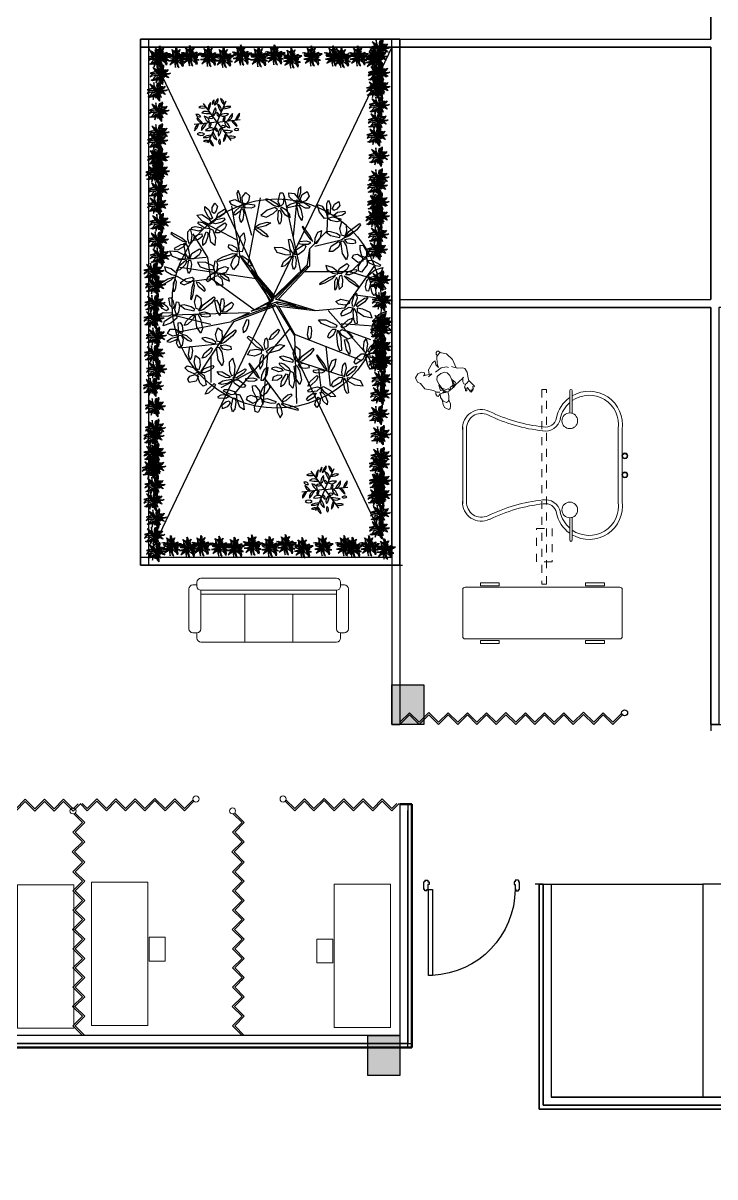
# Model space of a CAD drawing. Header units: millimetres. Extents: x 2508 to 2607, y 837 to 997.
# Drawn here: x 2580.1 to 2588.77, y 938.03 to 952.51 of the extents above; entities that cross this region are included whole.
import ezdxf

# ---------------------------------------------------------------- set-up
doc = ezdxf.new("R2010")
doc.units = ezdxf.units.MM
doc.linetypes.add('LÍNEAS_OCULTAS2', pattern=[4.7625, 3.175, -1.5875])
for name, color, linetype, lineweight in [('MOBILIARIO', 181, 'Continuous', 9), ('PAREDES', 7, 'Continuous', 50), ('PERSONAS', 151, 'Continuous', 0)]:
    doc.layers.add(name, color=color, linetype=linetype, lineweight=lineweight)
doc.layers.add('PUERT', color=20, linetype='Continuous')
doc.layers.add('VENTANA', color=5, linetype='Continuous')

# ---------------------------------------------------------------- blocks, each defined once
blk = doc.blocks.new('iiiiip')
at = {"color": 7, "ltscale": 0.8}
for p, q in [((1993.692, 1433.782), (1993.802, 1433.672)), ((1993.71, 1433.792), (1993.83, 1433.672)), ((1993.682, 1433.552), (1993.802, 1433.672)), ((1993.71, 1433.552), (1993.83, 1433.672)), ((1993.674, 1433.304), (1993.802, 1433.432)), ((1993.682, 1433.552), (1993.802, 1433.432)), ((1993.703, 1433.304), (1993.83, 1433.432)), ((1993.71, 1433.552), (1993.83, 1433.432)), ((1993.674, 1433.304), (1993.802, 1433.176)), ((1993.703, 1433.304), (1993.83, 1433.176)), ((1993.682, 1433.056), (1993.802, 1433.176)), ((1993.71, 1433.056), (1993.83, 1433.176)), ((1993.682, 1433.056), (1993.802, 1432.936)), ((1993.71, 1433.056), (1993.83, 1432.936)), ((1993.682, 1432.815), (1993.802, 1432.936)), ((1993.71, 1432.815), (1993.83, 1432.936)), ((1993.682, 1432.815), (1993.802, 1432.695)), ((1993.682, 1432.575), (1993.802, 1432.695)), ((1993.71, 1432.815), (1993.83, 1432.695)), ((1993.71, 1432.575), (1993.83, 1432.695)), ((1993.682, 1432.575), (1993.802, 1432.455)), ((1993.71, 1432.575), (1993.83, 1432.455)), ((1993.679, 1432.332), (1993.802, 1432.455)), ((1993.707, 1432.332), (1993.83, 1432.455)), ((1993.679, 1432.332), (1993.802, 1432.209)), ((1993.707, 1432.332), (1993.83, 1432.209)), ((1993.682, 1432.089), (1993.802, 1432.209)), ((1993.71, 1432.089), (1993.83, 1432.209)), ((1993.682, 1432.089), (1993.802, 1431.968)), ((1993.682, 1431.848), (1993.802, 1431.968)), ((1993.71, 1432.089), (1993.83, 1431.968)), ((1993.71, 1431.848), (1993.83, 1431.968)), ((1993.682, 1431.848), (1993.802, 1431.728)), ((1993.71, 1431.848), (1993.83, 1431.728)), ((1993.682, 1431.608), (1993.802, 1431.728)), ((1993.71, 1431.608), (1993.83, 1431.728)), ((1993.773, 1431.699), (1993.802, 1431.728)), ((1993.794, 1431.691), (1993.83, 1431.728)), ((1993.682, 1431.608), (1993.802, 1431.488)), ((1993.71, 1431.608), (1993.83, 1431.488)), ((1993.679, 1431.365), (1993.802, 1431.488)), ((1993.707, 1431.365), (1993.83, 1431.488)), ((1993.679, 1431.365), (1993.802, 1431.242)), ((1993.682, 1431.122), (1993.802, 1431.242)), ((1993.707, 1431.365), (1993.83, 1431.242)), ((1993.71, 1431.122), (1993.83, 1431.242)), ((1993.682, 1431.122), (1993.802, 1431.001)), ((1993.71, 1431.122), (1993.83, 1431.001))]:
    blk.add_line(p, q, dxfattribs=at)
at = {"color": 7}
blk.add_circle((1993.683, 1433.819), 0.038, dxfattribs=at)
blk = doc.blocks.new('_LEAF1', base_point=(58.757, 29.333))
for p, q in [((58.514, 29.393), (58.666, 29.575)), ((58.666, 29.575), (58.939, 29.485)), ((58.939, 29.485), (58.939, 29.303)), ((58.606, 29.211), (58.514, 29.393)), ((58.817, 29.181), (58.606, 29.211)), ((58.939, 29.303), (58.817, 29.181))]:
    blk.add_line(p, q)
blk = doc.blocks.new('_H1', base_point=(54.696, 32.029))
for p, xscale, yscale, zscale, rotation in [((54.545, 32.393), -0.3940586972083011, 1.696902842596515, 0.3940586972083011, 11.88359707230165), ((54.937, 32.274), 0.9393259642756036, 1.696902842596522, 0.9393259642756036, 348.2808948833992), ((54.394, 32.029), 1.727443358692213, 0.9103097157403468, 1.727443358692213, 343.6738936354017), ((54.455, 31.635), -1.545687603003117, -0.485702163767499, 1.545687603003117, 43.07492863925732)]:
    blk.add_blockref('_LEAF1', p, dxfattribs=dict(xscale=xscale, yscale=yscale, zscale=zscale, rotation=rotation))
at = {"xscale": 1.515140417173015, "yscale": 0.6369113279592753, "zscale": 1.515140417173015}
blk.add_blockref('_LEAF1', (55.151, 31.878), dxfattribs=at)
blk = doc.blocks.new('_H4', base_point=(59.999, 32.878))
for p, xscale, yscale, zscale, rotation in [((60.06, 33.272), 1.878651928551214, 0.575816716164617, 1.878651928551214, 273.0367053314555), ((59.787, 33.001), 0.6964758369263038, 2.485023334747559, 0.6964758369263038, 30.70465610075785), ((60.483, 33.334), 0.636908824557608, 1.484599066610102, 0.636908824557608, 320.5535637719418), ((60.757, 32.939), 1.544160243711609, 0.6063640220619462, 1.544160243711609, 15.14254921127523), ((60.453, 32.605), 1.727443358692213, 0.6063640220619462, 1.727443358692213, 352.5500074369253)]:
    blk.add_blockref('_LEAF1', p, dxfattribs=dict(xscale=xscale, yscale=yscale, zscale=zscale, rotation=rotation))
blk = doc.blocks.new('_H5', base_point=(62.272, 31.394))
for p, xscale, yscale, zscale, rotation in [((61.817, 31.667), -1.93821894091991, 0.5452694102672915, 1.93821894091991, 161.5649836159353), ((62.365, 31.878), 0.8782315926153998, 2.121510394569366, 0.8782315926153998, 2.027330662343098), ((62.938, 31.878), 2.788958066288231, 0.575816716164617, 2.788958066288231, 41.2051949766964), ((62.424, 30.82), 2.575127765477518, 0.7881204921510374, 2.575127765477518, 103.2233358614235), ((62.817, 31.241), 0.5758144528974043, -1.696902842596522, 0.5758144528974043, 262.2070746669012)]:
    blk.add_blockref('_LEAF1', p, dxfattribs=dict(xscale=xscale, yscale=yscale, zscale=zscale, rotation=rotation))
blk = doc.blocks.new('_H2', base_point=(55.878, 33.03))
for p, xscale, yscale, zscale, rotation in [((55.484, 33.544), -2.423919195618517, 0.3329656342808676, 2.423919195618517, 304.6162862887426), ((56.091, 33.242), -0.6369088245576009, 2.090963088672041, 0.6369088245576009, 336.0195606201025)]:
    blk.add_blockref('_LEAF1', p, dxfattribs=dict(xscale=xscale, yscale=yscale, zscale=zscale, rotation=rotation))
at = {"xscale": -1.637329160493415, "yscale": 0.455154857870177, "zscale": 1.637329160493415}
blk.add_blockref('_LEAF1', (55.333, 32.969), dxfattribs=at)
blk = doc.blocks.new('_H6', base_point=(66.06, 31.576))
for p, xscale, yscale, zscale, rotation in [((65.998, 32.15), -0.7881173944166022, 2.57666525243954, 0.7881173944166022, 2.457547795809369), ((65.545, 31.788), 1.878651928551221, 0.5452694102672915, 1.878651928551221, 336.2489556574871), ((66.484, 31.878), 2.089427510778918, 0.5147221043699588, 2.089427510778918, 35.45160265640038), ((65.664, 31.394), -1.817557556891011, -0.5452694102672879, 1.817557556891011, 195.3712707835825), ((66.423, 31.272), 1.848104742721105, 0.8186677980483665, 1.848104742721105, 330.9234899051576)]:
    blk.add_blockref('_LEAF1', p, dxfattribs=dict(xscale=xscale, yscale=yscale, zscale=zscale, rotation=rotation))
blk = doc.blocks.new('_H3', base_point=(57.908, 33.15))
for p, xscale, yscale, zscale, rotation in [((57.878, 33.605), 0.7575702085865075, 2.121510394569363, 0.7575702085865075, 5.479650948518734), ((57.453, 33.301), 0.7575702085865075, 2.060415782774719, 0.7575702085865075, 246.1270025360199), ((57.575, 32.814), 1.484593231342913, 1.061518879932116, 1.484593231342913, 203.1850851585156), ((58.091, 32.695), 1.968766126750012, 1.000424268137465, 1.968766126750012, 291.9583774400813), ((58.484, 33.303), 1.878651928551214, 0.575816716164617, 1.878651928551214, 26.31077704539229)]:
    blk.add_blockref('_LEAF1', p, dxfattribs=dict(xscale=xscale, yscale=yscale, zscale=zscale, rotation=rotation))
blk = doc.blocks.new('arbol')
for p, q in [((2075.142, 1384.549), (2075.53, 1386.6)), ((2076.783, 1384.303), (2076.259, 1386.682)), ((2076.556, 1385.397), (2076.669, 1386.546)), ((2074.891, 1384.768), (2074.641, 1386.354)), ((2075.256, 1385.424), (2074.96, 1386.491)), ((2077.601, 1385.568), (2077.627, 1386.245)), ((2074.777, 1385.287), (2073.797, 1385.807)), ((2073.888, 1384.74), (2073.433, 1385.479)), ((2077.059, 1385.026), (2077.601, 1385.568)), ((2078.037, 1385.287), (2078.425, 1385.561)), ((2077.217, 1385.096), (2078.037, 1385.287)), ((2073.843, 1384.74), (2072.954, 1384.658)), ((2073.98, 1384.084), (2073.888, 1384.74)), ((2075.849, 1383.4), (2074.891, 1384.795)), ((2074.891, 1384.795), (2075.969, 1383.528)), ((2076.989, 1384.521), (2077.059, 1385.026)), ((2077.059, 1384.483), (2077.059, 1385.026)), ((2078.311, 1384.275), (2078.903, 1384.877)), ((2075.393, 1384.084), (2072.954, 1384.439)), ((2075.969, 1383.528), (2076.989, 1384.521)), ((2077.009, 1384.483), (2075.974, 1383.497)), ((2075.991, 1383.448), (2077.009, 1384.483)), ((2076.082, 1383.45), (2077.059, 1384.483)), ((2078.151, 1383.181), (2079.063, 1384.467)), ((2073.25, 1383.974), (2072.863, 1384.193)), ((2074.002, 1384.084), (2073.25, 1383.974)), ((2075.325, 1383.115), (2074.002, 1384.084)), ((2075.974, 1383.497), (2075.234, 1384.351)), ((2075.234, 1384.351), (2075.924, 1383.399)), ((2076.897, 1384.303), (2078.288, 1384.303)), ((2078.288, 1384.303), (2079.2, 1384.029)), ((2075.924, 1383.399), (2075.694, 1383.793)), ((2075.694, 1383.793), (2075.941, 1383.448)), ((2075.234, 1383.07), (2075.892, 1383.382)), ((2075.325, 1383.115), (2075.849, 1383.4)), ((2075.892, 1383.382), (2075.727, 1383.25)), ((2075.727, 1383.25), (2075.991, 1383.349)), ((2076.631, 1383.25), (2075.991, 1383.448)), ((2075.991, 1383.349), (2076.073, 1383.299)), ((2076.976, 1383.135), (2076.023, 1383.366)), ((2076.023, 1383.366), (2076.631, 1383.25)), ((2076.073, 1383.299), (2076.976, 1383.135)), ((2076.082, 1383.45), (2077.239, 1383.099)), ((2078.402, 1383.591), (2079.245, 1383.482)), ((2072.749, 1382.962), (2075.19, 1383.037)), ((2073.98, 1382.661), (2072.749, 1382.962)), ((2074.641, 1382.771), (2075.19, 1383.037)), ((2076.018, 1383.24), (2074.691, 1382.743)), ((2074.742, 1382.823), (2075.991, 1383.284)), ((2075.991, 1383.284), (2075.234, 1383.07)), ((2076.018, 1383.24), (2077.217, 1383.099)), ((2076.018, 1383.24), (2076.578, 1382.306)), ((2076.073, 1383.25), (2076.599, 1382.33)), ((2077.239, 1383.099), (2078.151, 1383.181)), ((2077.627, 1383.099), (2078.812, 1381.759)), ((2074.641, 1382.743), (2072.931, 1382.415)), ((2074.691, 1382.743), (2073.661, 1381.184)), ((2078.037, 1382.689), (2079.177, 1382.607)), ((2076.438, 1382.533), (2074.709, 1380.5)), ((2076.578, 1382.36), (2078.675, 1381.54)), ((2076.578, 1382.306), (2076.647, 1380.199)), ((2078.174, 1382.47), (2078.949, 1382.196)), ((2074.299, 1382.06), (2073.022, 1381.923)), ((2077.558, 1381.977), (2077.695, 1380.747)), ((2073.98, 1381.649), (2073.98, 1380.856)), ((2075.748, 1381.731), (2075.598, 1380.172)), ((2076.601, 1381.54), (2078.151, 1381.047)), ((2075.325, 1381.239), (2074.299, 1380.692)), ((2077.331, 1381.266), (2077.422, 1380.528)), ((2075.674, 1380.962), (2076.236, 1380.199))]:
    blk.add_line(p, q)
blk.add_circle((2076.033, 1383.313), 3.254)
for name, p, xscale, yscale, zscale, rotation in [('_H1', (2076.713, 1386.521), 0.5423317203148594, 0.5423317203148594, 0.5423317203148594, 335.9995910641885), ('_H4', (2073.969, 1385.897), 0.5423317203147217, 0.5423317203147217, 0.5423317203147217, 25.99880797570876), ('_H6', (2076.122, 1386.323), 0.5423317203145205, 0.5423317203145205, 0.5423317203145205, 114.453758730451), ('_LEAF1', (2074.958, 1386.071), 0.9857191165996395, 0.2957168973053114, 0.9857191165996395, 85.34189195883648), ('_LEAF1', (2076.756, 1386.167), 1.133162816393304, 0.279150124346927, 1.133162816393304, 105.4222238316301), ('_H4', (2073.936, 1385.535), 0.5423317203146676, 0.5423317203146676, 0.5423317203146676, 159.4820373343171), ('_LEAF1', (2074.323, 1385.648), 1.002285824441613, 0.4439895152819702, 1.002285824441613, 40.89411108039963), ('_LEAF1', (2075.578, 1385.76), 1.133162816393169, 0.2791501243469269, 1.133162816393169, 197.0023472828383), ('_H2', (2073.263, 1385.205), 0.5423317203147887, 0.5423317203147887, 0.5423317203147887, 24.61518218601318), ('_H5', (2074.889, 1384.862), 0.5423317203146393, 0.5423317203146393, 0.5423317203146393, 158.0722614713078), ('_LEAF1', (2075.545, 1385.548), 1.133162816393576, 0.2791501243469271, 1.133162816393576, 145.2915804259742), ('_H6', (2076.566, 1384.844), 0.5423317203146294, 0.5423317203146294, 0.5423317203146294, 69.97062117526869), ('_H6', (2073.312, 1384.713), 0.5423317203148131, 0.5423317203148131, 0.5423317203148131, 69.1765659681444), ('_LEAF1', (2077.857, 1385.072), 1.002285824441613, 0.4439895152819702, 1.002285824441613, 40.89411108039963), ('_H3', (2078.8, 1384.729), 0.5423317203146264, 0.5423317203146264, 0.5423317203146264, 310.7820573980386), ('_H1', (2074.199, 1384.236), 0.5423317203144372, 0.5423317203144372, 0.5423317203144372, 223.4393057302086), ('_H2', (2072.868, 1384.154), 0.5423317203147581, 0.5423317203147581, 0.5423317203147581, 83.64810089338248), ('_LEAF1', (2073.88, 1384.46), -0.4274210623238127, 1.397407299030391, 0.4274210623238422, 72.42816897108895), ('_H2', (2077.88, 1384.202), 0.5423317203148205, 0.5423317203148205, 0.5423317203148205, 83.94950822944645), ('_H2', (2078.095, 1384.17), 0.5423317203148964, 0.5423317203148964, 0.5423317203148964, 199.4312205771385), ('_LEAF1', (2078.12, 1384.383), 1.002285824441613, 0.4439895152819702, 1.002285824441613, 40.89411108039963), ('_H4', (2078.998, 1384.121), 0.5423317203147632, 0.5423317203147632, 0.5423317203147632, 270), ('_H2', (2073.459, 1384.022), 0.5423317203145841, 0.5423317203145841, 0.5423317203145841, 135.7819653615395), ('_H6', (2078.422, 1383.168), 0.5423317203147636, 0.5423317203147636, 0.5423317203147636, 241.7205313804174), ('_H4', (2072.818, 1382.937), 0.5423317203146863, 0.5423317203146863, 0.5423317203146863, 92.25636340956937), ('_LEAF1', (2074.206, 1383.21), 1.133162816393304, 0.279150124346927, 1.133162816393304, 105.4222238316301), ('_LEAF1', (2074.35, 1383.278), 0.9857191165996395, 0.2957168973053114, 0.9857191165996395, 85.34189195883648), ('_LEAF1', (2074.537, 1383.18), 1.002285824441613, 0.4439895152819702, 1.002285824441613, 40.89411108039963), ('_H5', (2077.946, 1382.56), 0.5423317203146664, 0.5423317203146664, 0.5423317203146664, 236.1016171761885), ('_LEAF1', (2078.104, 1383.335), 1.002285824441774, 0.4439895152819701, 1.002285824441774, 355.9332608477746), ('_LEAF1', (2073.34, 1382.796), 1.01885253228357, 0.2957168973053115, 1.01885253228357, 46.21957683273027), ('_H4', (2079.146, 1382.724), 0.5423317203145079, 0.5423317203145079, 0.5423317203145079, 277.9763770393977), ('_H1', (2073.015, 1382.314), 0.5423317203145945, 0.5423317203145945, 0.5423317203145945, 100.3022395972166), ('_LEAF1', (2075.089, 1382.627), 1.018852532283435, 0.2957168973053114, 1.018852532283435, 72.3160385862223), ('_LEAF1', (2077.062, 1382.421), 0.9857191165996395, 0.2957168973053114, 0.9857191165996395, 85.34189195883648), ('_H5', (2075.661, 1381.788), 0.542331720314654, 0.542331720314654, 0.542331720314654, 97.62849818254873), ('_LEAF1', (2075.984, 1382.354), 1.01885253228357, 0.2957168973053115, 1.01885253228357, 46.21957683273027), ('_H6', (2078.8, 1381.738), 0.5423317203148472, 0.5423317203148472, 0.5423317203148472, 251.5733710207205), ('_LEAF1', (2073.364, 1381.798), 0.9857191165996395, 0.2957168973053114, 0.9857191165996395, 85.34189195883648), ('_LEAF1', (2073.897, 1381.777), 1.01885253228357, 0.2957168973053115, 1.01885253228357, 46.21957683273027), ('_LEAF1', (2078.234, 1381.993), 1.133162816393304, 0.279150124346927, 1.133162816393304, 105.4222238316301), ('_H4', (2076.418, 1381.114), 0.5423317203145028, 0.5423317203145028, 0.5423317203145028, 151.4869598675874), ('_H6', (2078.11, 1380.998), 0.5423317203146574, 0.5423317203146574, 0.5423317203146574, 247.0264571864476), ('_LEAF1', (2073.996, 1380.659), 1.01885253228357, 0.2957168973053115, 1.01885253228357, 46.21957683273027), ('_H3', (2075.514, 1380.391), 0.5423317203145197, 0.5423317203145197, 0.5423317203145197, 321.2025904984596), ('_H4', (2077.453, 1380.604), 0.5423317203147814, 0.5423317203147814, 0.5423317203147814, 202.5727489174658), ('_LEAF1', (2077.184, 1380.906), 1.01885253228357, 0.2957168973053115, 1.01885253228357, 46.21957683273027), ('_H4', (2074.775, 1380.39), 0.5423317203142748, 0.5423317203142748, 0.5423317203142748, 169.9999999999943), ('_H2', (2076.138, 1380.193), 0.5423317203145706, 0.5423317203145706, 0.5423317203145706, 216.5174468434923)]:
    blk.add_blockref(name, p, dxfattribs=dict(xscale=xscale, yscale=yscale, zscale=zscale, rotation=rotation))
at = {"xscale": 0.5423317203144505, "yscale": 0.5423317203144505, "zscale": 0.5423317203144505}
for name, p in [('_H1', (2074.939, 1386.406)), ('_H4', (2077.6, 1386.061)), ('_H5', (2078.061, 1385.321)), ('_H2', (2077.174, 1385.223)), ('_H5', (2073.541, 1383.038)), ('_H5', (2074.199, 1382.018)), ('_H5', (2076.614, 1381.443)), ('_H3', (2073.591, 1381.179)), ('_H6', (2074.676, 1380.966)), ('_H2', (2077.617, 1381.228)), ('_H2', (2075.514, 1380.966))]:
    blk.add_blockref(name, p, dxfattribs=at)
blk = doc.blocks.new('TREE12')
at = {"color": 0, "linetype": 'ByBlock'}
for points in [[(-151, 78), (-358, 127), (-569, 120), (-677, 26), (-544, 61), (-337, 47), (-199, -8)], [(0, 0), (-173, -160), (-376, -276), (-562, -276), (-674, -220), (-509, -185), (-327, -24), (-155, -3), (0, 0)], [(-106, 106), (-232, 225), (-404, 267), (-628, 257), (-418, 215), (-236, 117), (0, 0)], [(-134, 236), (-180, 390), (-365, 593), (-309, 457), (-288, 341), (-157, 155)], [(0, 0), (-22, 197), (-88, 397), (-78, 628), (-127, 404), (-134, 176), (-74, 50), (0, 0)], [(0, 0), (34, 190), (122, 351), (304, 520), (353, 611), (343, 488), (276, 344), (178, 187), (0, 0)], [(0, 0), (266, 36), (448, 8), (613, -48), (690, -52), (578, -94), (371, -90), (196, -76), (94, -48), (0, 0)], [(0, 0), (0, -171), (41, -307), (59, -490), (13, -661)], [(87, 286), (153, 492), (234, 537), (118, 516), (52, 383), (39, 199)], [(595, 239), (483, 113), (357, 61), (82, 11)], [(184, 160), (300, 216), (466, 211), (305, 259), (231, 252)], [(-262, -211), (-349, -311), (-384, -461), (-292, -325), (-138, -194), (-59, -79)], [(-60, -80), (-167, -277), (-177, -413), (-133, -288), (-82, -205)], [(-11, -20), (132, -195), (164, -458), (39, -300)], [(165, -74), (178, -100), (258, -219), (148, -134), (31, -81)], [(332, -83), (406, -136), (476, -255), (490, -311), (409, -244), (262, -136), (132, -59)]]:
    blk.add_lwpolyline(points, dxfattribs=at)
at = {"linetype": 'ByBlock'}
for points in [[(-162, 215), (-208, 362), (-295, 481)], [(-32, 50), (-67, 162), (-92, 323)], [(73, 127), (171, 316), (301, 450), (332, 520)], [(164, 155), (297, 190), (434, 183), (595, 239), (480, 141), (371, 99), (171, 75), (90, 71)], [(-621, -227), (-442, -220), (-194, -87)], [(-18, -115), (-36, -272), (-29, -427), (3, -560)], [(38, -136), (94, -230), (129, -377)], [(146, -24), (336, -34), (529, -59), (606, -69)]]:
    blk.add_lwpolyline(points, dxfattribs=at)
at = {"color": 0, "linetype": 'ByBlock'}
blk.add_arc((503, -321), 596, 149.6051, 214.77773, dxfattribs=at)
blk = doc.blocks.new('fsfsff')
for q in [(109.458, 59.112), (108.8, 58.519), (110.301, 58.839), (108.984, 57.652), (110.485, 57.972), (109.827, 57.379)]:
    blk.add_line((109.642, 58.245), q)
for centre, radius, start, end in [((109.277, 58.825), 0.249, 29.75, 102.0497), ((109.602, 59.523), 0.591, 230.3878, 259.0632), ((109.676, 58.94), 0.21, 102.2233, 159.8114), ((109.413, 59.242), 0.24, 286.0238, 336.0109), ((109.874, 58.692), 0.372, 113.3521, 160.9965), ((109.143, 59.304), 0.643, 308.197, 335.0866), ((109.962, 58.862), 0.196, 80.709, 169.1064), ((109.774, 59.13), 0.232, 268.6571, 341.1583), ((110.729, 58.92), 0.591, 170.3878, 199.0632), ((109.962, 58.852), 0.249, 329.75, 42.0497), ((109.371, 58.669), 0.372, 173.3521, 220.9965), ((108.476, 58.343), 0.643, 8.197, 35.0866), ((109.215, 58.883), 0.161, 181.7015, 259.7406), ((109.05, 58.741), 0.137, 352.8639, 88.5782), ((109.321, 58.569), 0.248, 17.2702, 105.7188), ((110.09, 59.951), 1.417, 233.8113, 247.5003), ((109.752, 58.611), 0.472, 175.1527, 215.9348), ((109.156, 58.445), 0.241, 332.4729, 58.6145), ((109.469, 58.395), 0.146, 30.9077, 110.1073), ((109.539, 58.593), 0.134, 206.5427, 294.4723), ((110.014, 58.333), 0.472, 115.1527, 155.9348), ((109.572, 58.766), 0.241, 272.4729, 358.6145), ((109.891, 58.509), 0.134, 146.5427, 234.4723), ((109.686, 58.47), 0.146, 330.9077, 50.1073), ((111.344, 58.71), 1.417, 173.8113, 187.5003), ((109.762, 58.685), 0.248, 317.2702, 45.7188), ((110.31, 59.207), 0.643, 248.197, 275.0866), ((110.145, 58.268), 0.372, 53.3521, 100.9965), ((110.392, 58.347), 0.161, 61.7015, 139.7406), ((110.351, 58.56), 0.137, 232.8639, 328.5782), ((108.97, 58.215), 0.249, 89.75, 162.0497), ((108.528, 58.845), 0.591, 290.3878, 319.0632), ((108.941, 57.96), 0.146, 90.9077, 170.1073), ((108.805, 58.119), 0.134, 266.5427, 354.4723), ((109.202, 58.129), 0.248, 77.2702, 165.7188), ((108.389, 59.486), 1.417, 293.8113, 307.5003), ((109.226, 57.924), 0.241, 32.4729, 118.6145), ((109.381, 58.523), 0.472, 235.1527, 275.9348), ((109.426, 58.17), 0.146, 90.9077, 170.1073), ((109.29, 58.329), 0.134, 266.5427, 354.4723), ((109.599, 58.02), 0.146, 150.9077, 230.1073), ((109.393, 57.982), 0.134, 326.5427, 54.4723), ((109.904, 57.967), 0.472, 55.1527, 95.9348), ((110.059, 58.566), 0.241, 212.4729, 298.6145), ((109.995, 58.161), 0.134, 86.5427, 174.4723), ((109.859, 58.32), 0.146, 270.9077, 350.1073), ((110.129, 58.046), 0.241, 152.4729, 238.6145), ((109.532, 57.88), 0.472, 355.1527, 35.9348), ((110.083, 58.362), 0.248, 257.2702, 345.7188), ((110.896, 57.005), 1.417, 113.8113, 127.5003), ((110.809, 58.148), 0.643, 188.197, 215.0866), ((109.914, 57.822), 0.372, 353.3521, 40.9965), ((110.742, 57.646), 0.591, 110.3878, 139.0632), ((110.3, 58.276), 0.249, 269.75, 342.0497), ((108.975, 57.283), 0.643, 68.197, 95.0866), ((109.14, 58.222), 0.372, 233.3521, 280.9965), ((109.323, 57.639), 0.249, 149.75, 222.0497), ((108.556, 57.571), 0.591, 350.3878, 19.0632), ((109.523, 57.805), 0.248, 137.2702, 225.7188), ((107.941, 57.78), 1.417, 353.8113, 7.5003), ((109.271, 58.158), 0.472, 295.1527, 335.9348), ((109.713, 57.724), 0.241, 92.4729, 178.6145), ((110.142, 57.186), 0.643, 128.197, 155.0866), ((109.411, 57.799), 0.372, 293.3521, 340.9965), ((109.746, 57.898), 0.134, 26.5427, 114.4723), ((109.816, 58.095), 0.146, 210.9077, 290.1073), ((109.964, 57.922), 0.248, 197.2702, 285.7188), ((109.195, 56.54), 1.417, 53.8113, 67.5003), ((110.318, 57.648), 0.249, 149.75, 222.0497), ((109.551, 57.58), 0.591, 350.3878, 19.0632), ((110.421, 57.754), 0.24, 166.0238, 216.0109), ((110.027, 57.678), 0.21, 342.2233, 39.8114), ((110.005, 57.678), 0.249, 209.75, 282.0497), ((109.681, 56.98), 0.591, 50.3878, 79.0632)]:
    blk.add_arc(centre, radius, start, end)
blk = doc.blocks.new('tina Hubbard')
for p, q in [((-0.718, 0.813), (0.248, 0.813)), ((-0.718, 0.763), (0.248, 0.763)), ((-0.685, -1.137), (0.215, -1.137)), ((-0.685, -1.187), (0.215, -1.187))]:
    blk.add_line(p, q)
at = {"ltscale": 0.025}
for p, q in [((1.293, -1.157), (1.293, 0.783)), ((1.323, 0.813), (1.913, 0.813)), ((1.943, -1.157), (1.943, 0.783)), ((-0.893, -0.53), (-1.173, -0.53)), ((-0.888, -0.56), (-1.173, -0.56)), ((0.418, -0.56), (0.703, -0.56)), ((0.423, -0.53), (0.703, -0.53)), ((-0.693, -1.139), (-0.692, -1.137)), ((-0.692, -1.137), (-0.685, -1.137)), ((0.222, -1.137), (0.215, -1.137)), ((1.323, -1.187), (1.913, -1.187))]:
    blk.add_line(p, q, dxfattribs=at)
for points in [[(1.238, 0.591), (1.275, 0.591), (1.275, 0.355), (1.238, 0.355)], [(1.999, 0.591), (1.962, 0.591), (1.962, 0.355), (1.999, 0.355)], [(1.238, -0.965), (1.275, -0.965), (1.275, -0.728), (1.238, -0.728)], [(1.999, -0.965), (1.962, -0.965), (1.962, -0.728), (1.999, -0.728)]]:
    blk.add_lwpolyline(points, close=True)
at = {"linetype": 'LÍNEAS_OCULTAS2', "ltscale": 0.01}
for points in [[(0.555, -0.31), (0.973, -0.31), (0.973, -0.113), (0.555, -0.113)], [(1.256, -0.237), (-1.188, -0.237), (-1.188, -0.181), (1.256, -0.181)]]:
    blk.add_lwpolyline(points, close=True, dxfattribs=at)
at = {"ltscale": 0.025}
for centre, radius in [((-0.794, -0.53), 0.0982), ((0.324, -0.53), 0.0982), ((0.324, -0.53), 0.0982), ((-0.354, -1.22), 0.0373), ((-0.354, -1.22), 0.0273), ((-0.116, -1.22), 0.0373), ((-0.116, -1.22), 0.0273)]:
    blk.add_circle(centre, radius, dxfattribs=at)
for centre, radius, start, end in [((-0.701, 0.579), 0.235, 85.987, 206.2102), ((-0.701, 0.579), 0.185, 85.987, 206.2102), ((0.231, 0.579), 0.235, 333.7898, 94.013), ((0.231, 0.579), 0.185, 333.7898, 94.013), ((1.323, 0.783), 0.03, 90, 180), ((1.913, 0.783), 0.03, 0, 90), ((-2.693, -0.402), 1.985, 5.9181, 26.2297), ((-2.693, -0.402), 2.035, 5.9181, 26.2297), ((2.223, -0.402), 2.035, 153.7703, 174.0819), ((2.223, -0.402), 1.985, 153.7703, 174.0819), ((-0.857, -0.224), 0.141, 281.0325, 10.7444), ((-0.857, -0.224), 0.191, 281.0325, 10.7444), ((0.387, -0.224), 0.191, 169.2556, 258.9675), ((0.387, -0.224), 0.141, 169.2556, 258.9675), ((-0.745, -0.772), 0.419, 101.773, 144.7463), ((-0.745, -0.772), 0.369, 101.773, 139.0445), ((0.275, -0.772), 0.369, 40.9555, 78.227), ((0.275, -0.772), 0.419, 35.2537, 78.227), ((-1.173, -0.545), 0.015, 90, 270), ((-0.745, -0.772), 0.419, 149.6322, 278.1923), ((-0.745, -0.772), 0.369, 144.9629, 278.1923), ((0.275, -0.772), 0.419, 261.8077, 30.3678), ((0.275, -0.772), 0.369, 261.8077, 35.0371), ((0.703, -0.545), 0.015, 270, 90), ((1.323, -1.157), 0.03, 180, 270), ((1.913, -1.157), 0.03, 270, 0)]:
    blk.add_arc(centre, radius, start, end, dxfattribs=at)
blk = doc.blocks.new('cghk')
for p, q in [((-3.537, -0.829), (-3.587, -0.829)), ((-3.536, -0.795), (-3.536, -0.845)), ((-1.786, -0.745), (-3.486, -0.745)), ((-1.687, -0.829), (-1.737, -0.829)), ((-1.736, -0.845), (-1.736, -0.795)), ((-3.637, -1.379), (-3.637, -0.879)), ((-3.487, -1.379), (-3.487, -0.895)), ((-3.486, -0.895), (-1.786, -0.895)), ((-3.486, -0.945), (-1.787, -0.945)), ((-2.936, -1.545), (-2.936, -0.945)), ((-2.336, -1.545), (-2.336, -0.945)), ((-1.787, -0.895), (-1.787, -1.379)), ((-1.637, -1.379), (-1.637, -0.879)), ((-3.587, -1.429), (-3.537, -1.429)), ((-3.536, -1.429), (-3.536, -1.495)), ((-1.737, -1.429), (-1.687, -1.429)), ((-1.736, -1.495), (-1.736, -1.429)), ((-3.322, -1.545), (-3.486, -1.545)), ((-2.722, -1.545), (-3.363, -1.545)), ((-2.122, -1.545), (-2.763, -1.545)), ((-1.786, -1.545), (-2.163, -1.545))]:
    blk.add_line(p, q)
for centre, start, end in [((-3.587, -0.879), 90, 180), ((-3.486, -0.795), 90, 180), ((-3.486, -0.795), 90, 180), ((-3.486, -0.845), 180, 270), ((-1.786, -0.795), 0, 90), ((-1.786, -0.845), 270, 0), ((-1.687, -0.879), 0, 90), ((-3.587, -1.379), 180, 270), ((-3.537, -1.379), 270, 0), ((-1.737, -1.379), 180, 270), ((-1.687, -1.379), 270, 0), ((-3.486, -1.495), 180, 270), ((-1.786, -1.495), 270, 0)]:
    blk.add_arc(centre, 0.05, start, end)
blk = doc.blocks.new('tgyery4')
at = {"layer": 'PERSONAS'}
for points in [[(-0.202, 0.197), (-0.168, 0.227), (-0.165, 0.251), (-0.156, 0.271), (-0.17, 0.281), (-0.183, 0.257), (-0.196, 0.249), (-0.2, 0.316), (-0.209, 0.323), (-0.214, 0.317), (-0.218, 0.297), (-0.227, 0.319), (-0.236, 0.317), (-0.238, 0.294), (-0.246, 0.305), (-0.255, 0.303), (-0.257, 0.273), (-0.27, 0.283), (-0.279, 0.281), (-0.271, 0.242), (-0.257, 0.18)], [(0.152, 0.217), (0.175, 0.275), (0.177, 0.314), (0.16, 0.347), (0.144, 0.363), (0.125, 0.362), (0.11, 0.342), (0.09, 0.31), (0.086, 0.277), (0.083, 0.257)], [(-0.162, -0.081), (-0.189, -0.05), (-0.216, -0.023), (-0.271, 0.003), (-0.292, 0.03), (-0.293, 0.084), (-0.273, 0.134), (-0.255, 0.185), (-0.214, 0.198), (-0.191, 0.196), (-0.183, 0.187), (-0.185, 0.156), (-0.205, 0.122), (-0.222, 0.111), (-0.192, 0.124), (-0.152, 0.13), (-0.088, 0.143), (-0.053, 0.159), (0.027, 0.166), (0.067, 0.162), (0.109, 0.146), (0.135, 0.139), (0.161, 0.15), (0.173, 0.157), (0.183, 0.146), (0.184, 0.115), (0.168, 0.089)], [(-0.038, 0.159), (-0.075, 0.111), (-0.082, 0.062), (-0.1, 0.119), (-0.062, 0.141), (-0.089, 0.139), (-0.045, 0.159)], [(0.041, 0.165), (0.058, 0.218), (0.074, 0.246), (0.096, 0.273), (0.127, 0.275), (0.15, 0.238), (0.157, 0.183), (0.139, 0.141)], [(0.074, 0.159), (0.1, 0.143), (0.069, 0.141), (0.113, 0.108), (0.093, 0.038), (0.083, 0.111), (0.058, 0.159)], [(0.129, 0.119), (0.161, 0.1), (0.188, 0.06), (0.267, -0.014), (0.28, -0.098), (0.304, -0.131), (0.297, -0.192), (0.245, -0.22), (0.197, -0.214), (0.172, -0.192), (0.177, -0.168), (0.199, -0.163), (0.098, -0.128), (0.153, -0.12)], [(0.132, -0.139), (0.107, -0.196), (0.021, -0.242), (-0.025, -0.247), (-0.005, -0.201), (-0.016, -0.153), (-0.025, -0.203), (-0.071, -0.282), (-0.128, -0.304), (-0.189, -0.247), (-0.216, -0.15), (-0.202, -0.037)], [(0.048, -0.124), (-0.04, -0.133), (-0.106, -0.107), (-0.124, -0.087)], [(-0.078, -0.285), (-0.078, -0.31), (-0.088, -0.332), (-0.106, -0.337), (-0.122, -0.33), (-0.134, -0.299)]]:
    blk.add_lwpolyline(points, dxfattribs=at)
blk.add_lwpolyline([(0.008, 0.157), (0.021, 0.139), (0.045, 0.13), (0.067, 0.111), (0.082, 0.088), (0.089, 0.032), (0.083, -0.03), (0.056, -0.067), (-0.001, -0.073), (-0.054, -0.063), (-0.075, -0.038), (-0.084, 0.005), (-0.08, 0.054), (-0.071, 0.095), (-0.062, 0.121), (-0.042, 0.132), (-0.012, 0.137), (-0.005, 0.152)], close=True, dxfattribs=at)
blk = doc.blocks.new('PUERTA1')
at = {"color": 0}
for p, q in [((0.011, 0.078), (0, 0.078)), ((0, 0.078), (0, 0)), ((0.011, 0), (0, 0)), ((0.011, 0.094), (0.011, 0.078)), ((0.033, 0.094), (0.011, 0.094)), ((0.011, -0.017), (0.011, 0)), ((0.033, 0.094), (0.033, 0.078)), ((0.033, 0.078), (0.044, 0.078)), ((0.044, 0.028), (0.044, 0.078)), ((0.056, 0.028), (0.044, 0.028)), ((0.044, -0.017), (0.044, 0)), ((0.044, 0), (0.056, 0)), ((0.056, 0), (0.056, 0.028)), ((0.944, 0), (0.944, 0.028)), ((0.944, 0.028), (0.956, 0.028)), ((0.956, 0), (0.944, 0)), ((0.956, 0.028), (0.956, 0.078)), ((0.967, 0.078), (0.956, 0.078)), ((0.956, -0.017), (0.956, 0)), ((0.967, 0.094), (0.989, 0.094)), ((0.967, 0.094), (0.967, 0.078)), ((0.989, 0.094), (0.989, 0.078)), ((0.989, 0.078), (1, 0.078)), ((0.989, -0.017), (0.989, 0)), ((0.989, 0), (1, 0)), ((1, 0.078), (1, 0)), ((0.011, -0.017), (0.033, -0.017)), ((0.033, -0.017), (0.044, -0.017)), ((0.967, -0.017), (0.956, -0.017)), ((0.989, -0.017), (0.967, -0.017))]:
    blk.add_line(p, q, dxfattribs=at)
blk.add_lwpolyline([(0.092, 0.961), (0.092, 0.978), (0.05, 0.978), (0.05, 0.961), (0.05, 0.078), (0.092, 0.078)], close=True, dxfattribs=at)
for radius in [0.00278, 0.00178]:
    blk.add_circle((0.047, 0.078), radius, dxfattribs=at)
blk.add_arc((0.046, 0.07), 0.909, 0.5159, 87.1384, dxfattribs=at)
blk = doc.blocks.new('A$C6EDE1A4F')
at = {"linetype": 'Continuous'}
blk.add_blockref('PUERTA1', (0, 0.017), dxfattribs=at)

msp = doc.modelspace()

# ---------------------------------------------------------------- hatches: boundary and pattern name
h = msp.add_hatch()
h.set_pattern_fill('AR-CONC', color=256, scale=0.25)
h.set_pattern_definition([(50, (-86.14, -278.19), (45.54617, -3.98477), [4.7625, -52.3875]), (355, (-86.14, -278.19), (-8.81086, 47.7642), [3.81, -41.91015]), (100.4514, (-82.344, -278.523), (36.7353, 43.77944), [4.0475, -44.52256]), (46.1842, (-86.14, -265.49), (67.7698, -10.5106), [7.1437, -78.5812]), (96.6356, (-80.49, -266.37), (59.351, 61.8565), [6.0713, -66.7839]), (351.1842, (-86.14, -265.49), (59.351, 61.8565), [5.715, -62.865]), (21, (-79.79, -268.666), (37.9036, -25.5663), [4.7625, -52.3875]), (326, (-79.79, -268.666), (15.4505, 46.047), [3.81, -41.91]), (71.4514, (-76.63, -270.797), (53.3541, 20.4807), [4.0475, -44.5225]), (37.5, (-86.14, -278.191), (0.77215, 21.13876), [0, -41.402, 0, -42.545, 0, -42.06875]), (7.5, (-86.14, -278.19), (16.70492, 25.04514), [0, -24.257, 0, -40.4495, 0, -16.03375]), (327.5, (-100.3, -278.191), (33.89765, -1.43219), [0, -15.875, 0, -49.53, 0, -65.7225]), (317.5, (-106.65, -278.19), (37.0323, 6.35662), [0, -20.6375, 0, -32.893, 0, -46.6725])])
h.paths.add_polyline_path([(2568.919, 939.655), (2584.969, 939.655), (2584.969, 942.707), (2584.919, 942.707), (2584.919, 939.705), (2568.869, 939.705), (2568.869, 937.03), (2568.869, 935.33), (2568.869, 932.555), (2554.819, 932.555), (2554.819, 943.255), (2548.769, 943.255), (2548.769, 955.455), (2551.769, 955.455), (2551.769, 960.355), (2573.569, 960.355), (2573.569, 955.355), (2573.619, 955.355), (2573.619, 960.405), (2551.719, 960.405), (2551.719, 955.505), (2548.719, 955.505), (2548.719, 943.205), (2554.769, 943.205), (2554.769, 932.505), (2568.919, 932.505)])
for points in [[(2585.119, 944.205), (2585.119, 943.705), (2584.719, 943.705), (2584.719, 944.205)], [(2584.819, 939.805), (2584.819, 939.305), (2584.419, 939.305), (2584.419, 939.805)]]:
    msp.add_hatch(color=256).paths.add_polyline_path(points)

# ---------------------------------------------------------------- linework, layer by layer
for p, q in [((2588.719, 953.005), (2588.719, 952.305)), ((2581.569, 952.305), (2581.569, 945.705)), ((2581.669, 952.305), (2581.669, 945.705)), ((2582.823, 952.305), (2582.823, 952.305)), ((2584.819, 952.305), (2584.712, 952.305)), ((2584.819, 952.305), (2588.719, 952.305)), ((2584.719, 952.205), (2581.669, 945.805)), ((2584.719, 945.805), (2581.669, 952.205)), ((2584.819, 952.205), (2584.719, 952.205)), ((2584.719, 952.205), (2584.719, 945.705)), ((2588.719, 952.205), (2588.719, 951.872)), ((2584.819, 949.038), (2584.819, 952.038)), ((2588.719, 951.872), (2588.719, 949.038)), ((2588.719, 951.038), (2588.719, 949.038)), ((2584.819, 949.038), (2588.719, 949.038)), ((2588.671, 949.038), (2588.719, 949.038)), ((2584.819, 948.938), (2588.719, 948.938)), ((2584.719, 945.705), (2584.719, 943.705)), ((2584.819, 945.705), (2584.853, 945.705)), ((2584.819, 945.705), (2584.819, 943.705)), ((2588.719, 943.805), (2588.719, 943.628)), ((2584.719, 943.705), (2584.819, 943.705)), ((2588.719, 943.705), (2593.816, 943.705)), ((2584.819, 942.705), (2584.819, 939.705)), ((2584.919, 941.705), (2584.919, 942.629)), ((2584.969, 942.629), (2584.968, 942.707)), ((2584.969, 941.705), (2584.969, 942.629)), ((2584.819, 942.205), (2584.819, 940.205)), ((2584.919, 939.655), (2584.919, 941.705)), ((2584.969, 939.655), (2584.969, 941.705)), ((2586.566, 941.705), (2586.716, 941.705)), ((2586.616, 941.705), (2588.616, 941.705)), ((2586.716, 941.705), (2586.716, 939.03)), ((2590.616, 941.705), (2588.616, 941.705)), ((2588.616, 941.705), (2588.616, 939.03)), ((2588.616, 941.705), (2588.616, 939.03)), ((2568.869, 939.705), (2584.969, 939.705)), ((2580.769, 939.805), (2578.869, 939.805)), ((2582.769, 939.805), (2580.869, 939.805)), ((2584.819, 939.805), (2582.869, 939.805)), ((2568.919, 939.655), (2584.969, 939.655)), ((2594.666, 939.03), (2586.716, 939.03)), ((2586.616, 938.93), (2586.716, 938.93))]:
    msp.add_line(p, q)
at = {"color": 1}
msp.add_line((2584.819, 952.205), (2588.719, 952.205), dxfattribs=at)
at = {"color": 7, "ltscale": 0.8}
for p, q in [((2584.599, 942.773), (2584.479, 942.653)), ((2584.599, 942.744), (2584.479, 942.624)), ((2584.599, 942.773), (2584.72, 942.653)), ((2584.599, 942.744), (2584.72, 942.624)), ((2584.782, 942.715), (2584.72, 942.653)), ((2584.81, 942.715), (2584.72, 942.624))]:
    msp.add_line(p, q, dxfattribs=at)
for points in [[(2586.616, 941.705), (2586.566, 941.705), (2586.566, 938.88), (2598.866, 938.88), (2598.866, 949.088), (2592.971, 949.088), (2592.971, 958.35), (2582.773, 958.35), (2582.773, 954.305), (2582.823, 954.305), (2582.823, 958.3), (2592.921, 958.3), (2592.921, 949.038), (2598.816, 949.038), (2598.816, 938.93), (2586.616, 938.93), (2586.616, 941.705), (2586.566, 941.705), (2586.514, 941.705)], [(2584.819, 952.305), (2581.569, 952.305)], [(2581.569, 945.705), (2584.819, 945.705), (2584.819, 952.305)], [(2581.569, 945.805), (2584.719, 945.805), (2584.719, 952.305)], [(2581.569, 952.305), (2584.819, 952.305)], [(2581.569, 945.805), (2584.719, 945.805), (2584.719, 952.305)], [(2584.819, 952.205), (2581.569, 952.205)], [(2581.569, 952.205), (2584.819, 952.205)], [(2584.819, 949.038), (2588.719, 949.038)], [(2586.716, 938.93), (2598.816, 938.93), (2598.816, 949.038), (2592.921, 949.038)], [(2584.819, 948.938), (2588.719, 948.938), (2588.719, 943.805), (2588.719, 943.805)], [(2588.819, 948.938), (2588.819, 943.705), (2588.719, 943.705)], [(2585.119, 944.205), (2585.119, 943.705), (2584.719, 943.705), (2584.719, 944.205), (2585.119, 944.205)], [(2568.919, 939.655), (2584.969, 939.655), (2584.969, 942.707), (2584.919, 942.707), (2584.919, 939.705), (2568.869, 939.705)], [(2586.616, 941.705), (2586.616, 938.93)], [(2584.819, 939.805), (2584.819, 939.305), (2584.419, 939.305), (2584.419, 939.805), (2584.819, 939.805)]]:
    msp.add_lwpolyline(points)
at = {"color": 3}
for points in [[(2586.121, 954.405), (2586.121, 954.305), (2582.773, 954.305), (2582.773, 958.35), (2592.971, 958.35), (2592.971, 949.088), (2598.866, 949.088), (2598.866, 938.88), (2586.566, 938.88), (2586.566, 941.705), (2586.716, 941.705), (2586.716, 939.03), (2590.616, 939.03), (2590.616, 939.03), (2590.616, 939.03), (2590.616, 939.03)], [(2592.621, 948.938), (2588.819, 948.938), (2588.819, 943.705), (2588.719, 943.705), (2588.719, 948.938), (2584.819, 948.938), (2584.819, 949.038), (2588.719, 949.038), (2588.719, 952.205), (2584.819, 952.205), (2584.819, 952.305), (2588.719, 952.305), (2588.719, 953.005)], [(2584.819, 942.705), (2584.819, 939.805), (2564.819, 939.805)], [(2580.019, 939.655), (2584.969, 939.655), (2584.969, 942.707), (2584.819, 942.705)]]:
    msp.add_lwpolyline(points, dxfattribs=at)
at = {"layer": 'MOBILIARIO', "color": 7, "ltscale": 0.8}
for p, q in [((2580.124, 942.768), (2580.004, 942.647)), ((2580.124, 942.739), (2580.004, 942.619)), ((2580.124, 942.768), (2580.244, 942.647)), ((2580.124, 942.739), (2580.244, 942.619)), ((2580.365, 942.768), (2580.244, 942.647)), ((2580.365, 942.739), (2580.244, 942.619)), ((2580.365, 942.768), (2580.485, 942.647)), ((2580.365, 942.739), (2580.485, 942.619)), ((2580.605, 942.768), (2580.485, 942.647)), ((2580.605, 942.739), (2580.485, 942.619)), ((2580.605, 942.768), (2580.725, 942.647)), ((2580.605, 942.739), (2580.725, 942.619)), ((2581.021, 942.773), (2580.9, 942.653)), ((2581.021, 942.744), (2580.9, 942.624)), ((2581.021, 942.773), (2581.141, 942.653)), ((2581.021, 942.744), (2581.141, 942.624)), ((2581.261, 942.773), (2581.141, 942.653)), ((2581.261, 942.744), (2581.141, 942.624)), ((2581.261, 942.773), (2581.381, 942.653)), ((2581.261, 942.744), (2581.381, 942.624)), ((2581.501, 942.773), (2581.381, 942.653)), ((2581.501, 942.744), (2581.381, 942.624)), ((2581.501, 942.773), (2581.622, 942.653)), ((2581.501, 942.744), (2581.622, 942.624)), ((2581.749, 942.78), (2581.622, 942.653)), ((2581.749, 942.752), (2581.622, 942.624)), ((2581.749, 942.78), (2581.877, 942.653)), ((2581.749, 942.752), (2581.877, 942.624)), ((2581.997, 942.773), (2581.877, 942.653)), ((2581.997, 942.744), (2581.877, 942.624)), ((2581.997, 942.773), (2582.118, 942.653)), ((2581.997, 942.744), (2582.118, 942.624)), ((2582.227, 942.762), (2582.118, 942.653)), ((2582.238, 942.744), (2582.118, 942.624)), ((2583.382, 942.744), (2583.502, 942.624)), ((2583.392, 942.762), (2583.502, 942.653)), ((2583.623, 942.773), (2583.502, 942.653)), ((2583.623, 942.744), (2583.502, 942.624)), ((2583.623, 942.773), (2583.743, 942.653)), ((2583.623, 942.744), (2583.743, 942.624)), ((2583.871, 942.78), (2583.743, 942.653)), ((2583.871, 942.752), (2583.743, 942.624)), ((2583.871, 942.78), (2583.998, 942.653)), ((2583.871, 942.752), (2583.998, 942.624)), ((2584.118, 942.773), (2583.998, 942.653)), ((2584.118, 942.744), (2583.998, 942.624)), ((2584.118, 942.773), (2584.239, 942.653)), ((2584.118, 942.744), (2584.239, 942.624)), ((2584.359, 942.773), (2584.239, 942.653)), ((2584.359, 942.744), (2584.239, 942.624)), ((2584.359, 942.773), (2584.479, 942.653)), ((2584.359, 942.744), (2584.479, 942.624)), ((2580.787, 942.71), (2580.725, 942.647)), ((2580.816, 942.71), (2580.725, 942.619)), ((2580.81, 942.715), (2580.9, 942.624)), ((2580.838, 942.715), (2580.9, 942.653))]:
    msp.add_line(p, q, dxfattribs=at)
at = {"layer": 'MOBILIARIO'}
for points in [[(2580.955, 941.727), (2581.661, 941.727), (2581.661, 939.929), (2580.955, 939.929)], [(2580.734, 941.695), (2580.028, 941.695), (2580.028, 939.897), (2580.734, 939.897)], [(2584.703, 941.704), (2583.997, 941.704), (2583.997, 939.906), (2584.703, 939.906)], [(2581.678, 941.038), (2581.879, 941.038), (2581.879, 940.738), (2581.678, 940.738)], [(2583.981, 941.015), (2583.78, 941.015), (2583.78, 940.716), (2583.981, 940.716)]]:
    msp.add_lwpolyline(points, close=True, dxfattribs=at)
at = {"layer": 'MOBILIARIO', "color": 7}
for centre in [(2582.264, 942.772), (2583.356, 942.772)]:
    msp.add_circle(centre, 0.038, dxfattribs=at)
at = {"layer": 'PAREDES', "color": 6}
for p, q in [((2584.969, 942.707), (2584.819, 942.705)), ((2584.819, 942.705), (2584.819, 942.705)), ((2584.819, 942.705), (2584.819, 942.705)), ((2584.819, 942.705), (2584.819, 942.705)), ((2584.969, 939.655), (2584.969, 942.707)), ((2580.019, 939.655), (2584.969, 939.655))]:
    msp.add_line(p, q, dxfattribs=at)
msp.add_lwpolyline([(2584.819, 942.705), (2584.819, 942.705)], dxfattribs=at)
at = {"layer": 'VENTANA'}
for points in [[(2584.819, 945.705), (2581.569, 945.705), (2581.569, 952.305), (2584.819, 952.305)], [(2584.719, 952.205), (2581.67, 952.205), (2581.67, 945.805), (2584.719, 945.805)]]:
    msp.add_lwpolyline(points, close=True, dxfattribs=at)

# ---------------------------------------------------------------- block references
for name, p, xscale, yscale, zscale, rotation in [('TREE12', (2584.565, 952.178), 0.0001876019412160044, 0.0001876019412160044, 0.0001876019412160044, 12.79630870893016), ('TREE12', (2581.792, 952.058), 0.0001876019412160044, 0.0001876019412160044, 0.0001876019412160044, 12.79630870893016), ('TREE12', (2581.824, 952.092), 0.0001876019412160044, 0.0001876019412160044, 0.0001876019412160044, 102.7963087089302), ('TREE12', (2582.029, 952.073), 0.0001876019412160044, 0.0001876019412160044, 0.0001876019412160044, 102.7963087089302), ('TREE12', (2582.203, 952.094), 0.0001876019412160044, 0.0001876019412160044, 0.0001876019412160044, 102.7963087089302), ('TREE12', (2582.431, 952.087), 0.0001876019412160044, 0.0001876019412160044, 0.0001876019412160044, 102.7963087089302), ('TREE12', (2582.622, 952.073), 0.0001876019412160044, 0.0001876019412160044, 0.0001876019412160044, 102.7963087089302), ('TREE12', (2582.842, 952.102), 0.0001876019412160044, 0.0001876019412160044, 0.0001876019412160044, 102.7963087089302), ('TREE12', (2583.061, 952.083), 0.0001876019412160044, 0.0001876019412160044, 0.0001876019412160044, 102.7963087089302), ('TREE12', (2583.262, 952.106), 0.0001876019412160044, 0.0001876019412160044, 0.0001876019412160044, 102.7963087089302), ('TREE12', (2583.472, 952.067), 0.0001876019412160044, 0.0001876019412160044, 0.0001876019412160044, 102.7963087089302), ('TREE12', (2583.726, 952.092), 0.0001876019412160044, 0.0001876019412160044, 0.0001876019412160044, 102.7963087089302), ('TREE12', (2583.999, 952.092), 0.0001876019412160044, 0.0001876019412160044, 0.0001876019412160044, 102.7963087089302), ('TREE12', (2584.101, 952.073), 0.0001876019412160044, 0.0001876019412160044, 0.0001876019412160044, 102.7963087089302), ('TREE12', (2584.307, 952.092), 0.0001876019412160044, 0.0001876019412160044, 0.0001876019412160044, 102.7963087089302), ('TREE12', (2584.505, 952.052), 0.0001876019412160044, 0.0001876019412160044, 0.0001876019412160044, 102.7963087089302), ('TREE12', (2584.546, 952.075), 0.0001876019412160044, 0.0001876019412160044, 0.0001876019412160044, 12.79630870893016), ('TREE12', (2581.816, 951.856), 0.0001876019412160044, 0.0001876019412160044, 0.0001876019412160044, 12.79630870893016), ('TREE12', (2584.546, 951.865), 0.0001876019412160044, 0.0001876019412160044, 0.0001876019412160044, 12.79630870893016), ('TREE12', (2584.565, 951.87), 0.0001876019412160044, 0.0001876019412160044, 0.0001876019412160044, 12.79630870893016), ('TREE12', (2581.777, 951.647), 0.0001876019412160044, 0.0001876019412160044, 0.0001876019412160044, 12.79630870893016), ('TREE12', (2584.526, 951.671), 0.0001876019412160044, 0.0001876019412160044, 0.0001876019412160044, 12.79630870893016), ('TREE12', (2584.568, 951.692), 0.0001876019412160044, 0.0001876019412160044, 0.0001876019412160044, 12.79630870893016), ('fsfsff', (2622.727, 945.873), 0.326683603666701, 0.326683603666701, 0.326683603666701, 144.3829994502869), ('TREE12', (2584.56, 951.463), 0.0001876019412160044, 0.0001876019412160044, 0.0001876019412160044, 12.79630870893016), ('TREE12', (2581.801, 951.393), 0.0001876019412160044, 0.0001876019412160044, 0.0001876019412160044, 12.79630870893016), ('TREE12', (2584.546, 951.272), 0.0001876019412160044, 0.0001876019412160044, 0.0001876019412160044, 12.79630870893016), ('TREE12', (2581.782, 951.018), 0.0001876019412160044, 0.0001876019412160044, 0.0001876019412160044, 12.79630870893016), ('TREE12', (2581.801, 951.12), 0.0001876019412160044, 0.0001876019412160044, 0.0001876019412160044, 12.79630870893016), ('TREE12', (2584.533, 951.083), 0.0001876019412160044, 0.0001876019412160044, 0.0001876019412160044, 12.79630870893016), ('TREE12', (2581.782, 950.808), 0.0001876019412160044, 0.0001876019412160044, 0.0001876019412160044, 12.79630870893016), ('TREE12', (2581.801, 950.812), 0.0001876019412160044, 0.0001876019412160044, 0.0001876019412160044, 12.79630870893016), ('TREE12', (2584.557, 950.828), 0.0001876019412160044, 0.0001876019412160044, 0.0001876019412160044, 12.79630870893016), ('TREE12', (2581.762, 950.614), 0.0001876019412160044, 0.0001876019412160044, 0.0001876019412160044, 12.79630870893016), ('TREE12', (2581.804, 950.634), 0.0001876019412160044, 0.0001876019412160044, 0.0001876019412160044, 12.79630870893016), ('TREE12', (2584.557, 950.556), 0.0001876019412160044, 0.0001876019412160044, 0.0001876019412160044, 12.79630870893016), ('TREE12', (2581.796, 950.406), 0.0001876019412160044, 0.0001876019412160044, 0.0001876019412160044, 12.79630870893016), ('TREE12', (2584.538, 950.454), 0.0001876019412160044, 0.0001876019412160044, 0.0001876019412160044, 12.79630870893016), ('TREE12', (2581.782, 950.215), 0.0001876019412160044, 0.0001876019412160044, 0.0001876019412160044, 12.79630870893016), ('TREE12', (2584.538, 950.243), 0.0001876019412160044, 0.0001876019412160044, 0.0001876019412160044, 12.79630870893016), ('TREE12', (2584.557, 950.248), 0.0001876019412160044, 0.0001876019412160044, 0.0001876019412160044, 12.79630870893016), ('TREE12', (2581.812, 949.995), 0.0001876019412160044, 0.0001876019412160044, 0.0001876019412160044, 12.79630870893016), ('TREE12', (2584.518, 950.05), 0.0001876019412160044, 0.0001876019412160044, 0.0001876019412160044, 12.79630870893016), ('TREE12', (2584.56, 950.07), 0.0001876019412160044, 0.0001876019412160044, 0.0001876019412160044, 12.79630870893016), ('TREE12', (2584.552, 949.841), 0.0001876019412160044, 0.0001876019412160044, 0.0001876019412160044, 12.79630870893016), ('TREE12', (2581.792, 949.776), 0.0001876019412160044, 0.0001876019412160044, 0.0001876019412160044, 12.79630870893016), ('TREE12', (2581.816, 949.575), 0.0001876019412160044, 0.0001876019412160044, 0.0001876019412160044, 12.79630870893016), ('TREE12', (2584.538, 949.651), 0.0001876019412160044, 0.0001876019412160044, 0.0001876019412160044, 12.79630870893016), ('TREE12', (2581.735, 949.383), 0.0001876019412160044, 0.0001876019412160044, 0.0001876019412160044, 12.79630870893016), ('TREE12', (2584.573, 949.271), 0.0001876019412160044, 0.0001876019412160044, 0.0001876019412160044, 12.79630870893016), ('TREE12', (2581.756, 949.209), 0.0001876019412160044, 0.0001876019412160044, 0.0001876019412160044, 12.79630870893016), ('TREE12', (2581.749, 948.981), 0.0001876019412160044, 0.0001876019412160044, 0.0001876019412160044, 12.79630870893016), ('TREE12', (2584.597, 949.016), 0.0001876019412160044, 0.0001876019412160044, 0.0001876019412160044, 12.79630870893016), ('TREE12', (2581.735, 948.79), 0.0001876019412160044, 0.0001876019412160044, 0.0001876019412160044, 12.79630870893016), ('TREE12', (2584.597, 948.744), 0.0001876019412160044, 0.0001876019412160044, 0.0001876019412160044, 12.79630870893016), ('TREE12', (2581.765, 948.57), 0.0001876019412160044, 0.0001876019412160044, 0.0001876019412160044, 12.79630870893016), ('TREE12', (2584.578, 948.641), 0.0001876019412160044, 0.0001876019412160044, 0.0001876019412160044, 12.79630870893016), ('TREE12', (2584.578, 948.431), 0.0001876019412160044, 0.0001876019412160044, 0.0001876019412160044, 12.79630870893016), ('TREE12', (2584.597, 948.436), 0.0001876019412160044, 0.0001876019412160044, 0.0001876019412160044, 12.79630870893016), ('TREE12', (2581.745, 948.351), 0.0001876019412160044, 0.0001876019412160044, 0.0001876019412160044, 12.79630870893016), ('TREE12', (2584.558, 948.237), 0.0001876019412160044, 0.0001876019412160044, 0.0001876019412160044, 12.79630870893016), ('TREE12', (2584.6, 948.258), 0.0001876019412160044, 0.0001876019412160044, 0.0001876019412160044, 12.79630870893016), ('TREE12', (2581.769, 948.15), 0.0001876019412160044, 0.0001876019412160044, 0.0001876019412160044, 12.79630870893016), ('TREE12', (2581.729, 947.94), 0.0001876019412160044, 0.0001876019412160044, 0.0001876019412160044, 12.79630870893016), ('TREE12', (2584.592, 948.029), 0.0001876019412160044, 0.0001876019412160044, 0.0001876019412160044, 12.79630870893016), ('TREE12', (2584.578, 947.838), 0.0001876019412160044, 0.0001876019412160044, 0.0001876019412160044, 12.79630870893016), ('TREE12', (2581.754, 947.686), 0.0001876019412160044, 0.0001876019412160044, 0.0001876019412160044, 12.79630870893016), ('TREE12', (2584.557, 947.588), 0.0001876019412160044, 0.0001876019412160044, 0.0001876019412160044, 12.79630870893016), ('TREE12', (2581.754, 947.413), 0.0001876019412160044, 0.0001876019412160044, 0.0001876019412160044, 12.79630870893016), ('TREE12', (2581.735, 947.311), 0.0001876019412160044, 0.0001876019412160044, 0.0001876019412160044, 12.79630870893016), ('TREE12', (2584.581, 947.333), 0.0001876019412160044, 0.0001876019412160044, 0.0001876019412160044, 12.79630870893016), ('TREE12', (2581.735, 947.101), 0.0001876019412160044, 0.0001876019412160044, 0.0001876019412160044, 12.79630870893016), ('TREE12', (2581.754, 947.105), 0.0001876019412160044, 0.0001876019412160044, 0.0001876019412160044, 12.79630870893016), ('TREE12', (2581.756, 946.927), 0.0001876019412160044, 0.0001876019412160044, 0.0001876019412160044, 12.79630870893016), ('TREE12', (2584.562, 946.958), 0.0001876019412160044, 0.0001876019412160044, 0.0001876019412160044, 12.79630870893016), ('TREE12', (2584.581, 947.061), 0.0001876019412160044, 0.0001876019412160044, 0.0001876019412160044, 12.79630870893016), ('TREE12', (2581.715, 946.907), 0.0001876019412160044, 0.0001876019412160044, 0.0001876019412160044, 12.79630870893016), ('fsfsff', (2624.079, 941.262), 0.326683603666701, 0.326683603666701, 0.326683603666701, 144.3829994502869), ('TREE12', (2581.749, 946.699), 0.0001876019412160044, 0.0001876019412160044, 0.0001876019412160044, 12.79630870893016), ('TREE12', (2584.562, 946.748), 0.0001876019412160044, 0.0001876019412160044, 0.0001876019412160044, 12.79630870893016), ('TREE12', (2584.581, 946.753), 0.0001876019412160044, 0.0001876019412160044, 0.0001876019412160044, 12.79630870893016), ('TREE12', (2581.735, 946.508), 0.0001876019412160044, 0.0001876019412160044, 0.0001876019412160044, 12.79630870893016), ('TREE12', (2584.542, 946.555), 0.0001876019412160044, 0.0001876019412160044, 0.0001876019412160044, 12.79630870893016), ('TREE12', (2584.584, 946.575), 0.0001876019412160044, 0.0001876019412160044, 0.0001876019412160044, 12.79630870893016), ('TREE12', (2584.576, 946.346), 0.0001876019412160044, 0.0001876019412160044, 0.0001876019412160044, 12.79630870893016), ('TREE12', (2581.765, 946.288), 0.0001876019412160044, 0.0001876019412160044, 0.0001876019412160044, 12.79630870893016), ('TREE12', (2581.745, 946.069), 0.0001876019412160044, 0.0001876019412160044, 0.0001876019412160044, 12.79630870893016), ('TREE12', (2584.562, 946.156), 0.0001876019412160044, 0.0001876019412160044, 0.0001876019412160044, 12.79630870893016), ('TREE12', (2581.963, 945.947), 0.0001876019412160044, 0.0001876019412160044, 0.0001876019412160044, 102.7963087089302), ('TREE12', (2582.168, 945.928), 0.0001876019412160044, 0.0001876019412160044, 0.0001876019412160044, 102.7963087089302), ('TREE12', (2582.342, 945.949), 0.0001876019412160044, 0.0001876019412160044, 0.0001876019412160044, 102.7963087089302), ('TREE12', (2582.57, 945.942), 0.0001876019412160044, 0.0001876019412160044, 0.0001876019412160044, 102.7963087089302), ('TREE12', (2582.761, 945.928), 0.0001876019412160044, 0.0001876019412160044, 0.0001876019412160044, 102.7963087089302), ('TREE12', (2582.981, 945.957), 0.0001876019412160044, 0.0001876019412160044, 0.0001876019412160044, 102.7963087089302), ('TREE12', (2583.2, 945.938), 0.0001876019412160044, 0.0001876019412160044, 0.0001876019412160044, 102.7963087089302), ('TREE12', (2583.402, 945.961), 0.0001876019412160044, 0.0001876019412160044, 0.0001876019412160044, 102.7963087089302), ('TREE12', (2583.611, 945.922), 0.0001876019412160044, 0.0001876019412160044, 0.0001876019412160044, 102.7963087089302), ('TREE12', (2583.865, 945.947), 0.0001876019412160044, 0.0001876019412160044, 0.0001876019412160044, 102.7963087089302), ('TREE12', (2584.138, 945.947), 0.0001876019412160044, 0.0001876019412160044, 0.0001876019412160044, 102.7963087089302), ('TREE12', (2584.24, 945.928), 0.0001876019412160044, 0.0001876019412160044, 0.0001876019412160044, 102.7963087089302), ('TREE12', (2584.446, 945.947), 0.0001876019412160044, 0.0001876019412160044, 0.0001876019412160044, 102.7963087089302), ('TREE12', (2584.644, 945.907), 0.0001876019412160044, 0.0001876019412160044, 0.0001876019412160044, 102.7963087089302), ('TREE12', (2581.769, 945.868), 0.0001876019412160044, 0.0001876019412160044, 0.0001876019412160044, 12.79630870893016)]:
    msp.add_blockref(name, p, dxfattribs=dict(xscale=xscale, yscale=yscale, zscale=zscale, rotation=rotation))
at = {"xscale": 0.4034834375102933, "yscale": 0.4034834375102933, "zscale": 0.4034834375102933}
msp.add_blockref('arbol', (1745.632, 390.844), dxfattribs=at)
at = {"rotation": 270}
msp.add_blockref('iiiiip', (1153.818, 2937.536), dxfattribs=at)
at = {"layer": 'MOBILIARIO', "color": 251, "lineweight": 18, "rotation": 211.1018751757425}
msp.add_blockref('tgyery4', (2585.37, 948.045), dxfattribs=at)
at = {"layer": 'MOBILIARIO', "xscale": -1, "rotation": 90}
msp.add_blockref('tina Hubbard', (2586.42, 946.722), dxfattribs=at)
at = {"layer": 'MOBILIARIO', "ltscale": 0.3}
msp.add_blockref('cghk', (2585.812, 946.286), dxfattribs=at)
at = {"layer": 'MOBILIARIO'}
for p in [(587.039, -491.196), (589.039, -491.196)]:
    msp.add_blockref('iiiiip', p, dxfattribs=at)
at = {"layer": 'PUERT', "xscale": -1.200027015500382, "yscale": 1.200027015500382, "zscale": 1.200027015500382, "rotation": 180}
msp.add_blockref('A$C6EDE1A4F', (2585.119, 941.752), dxfattribs=at)

doc.saveas('drawing.dxf')
